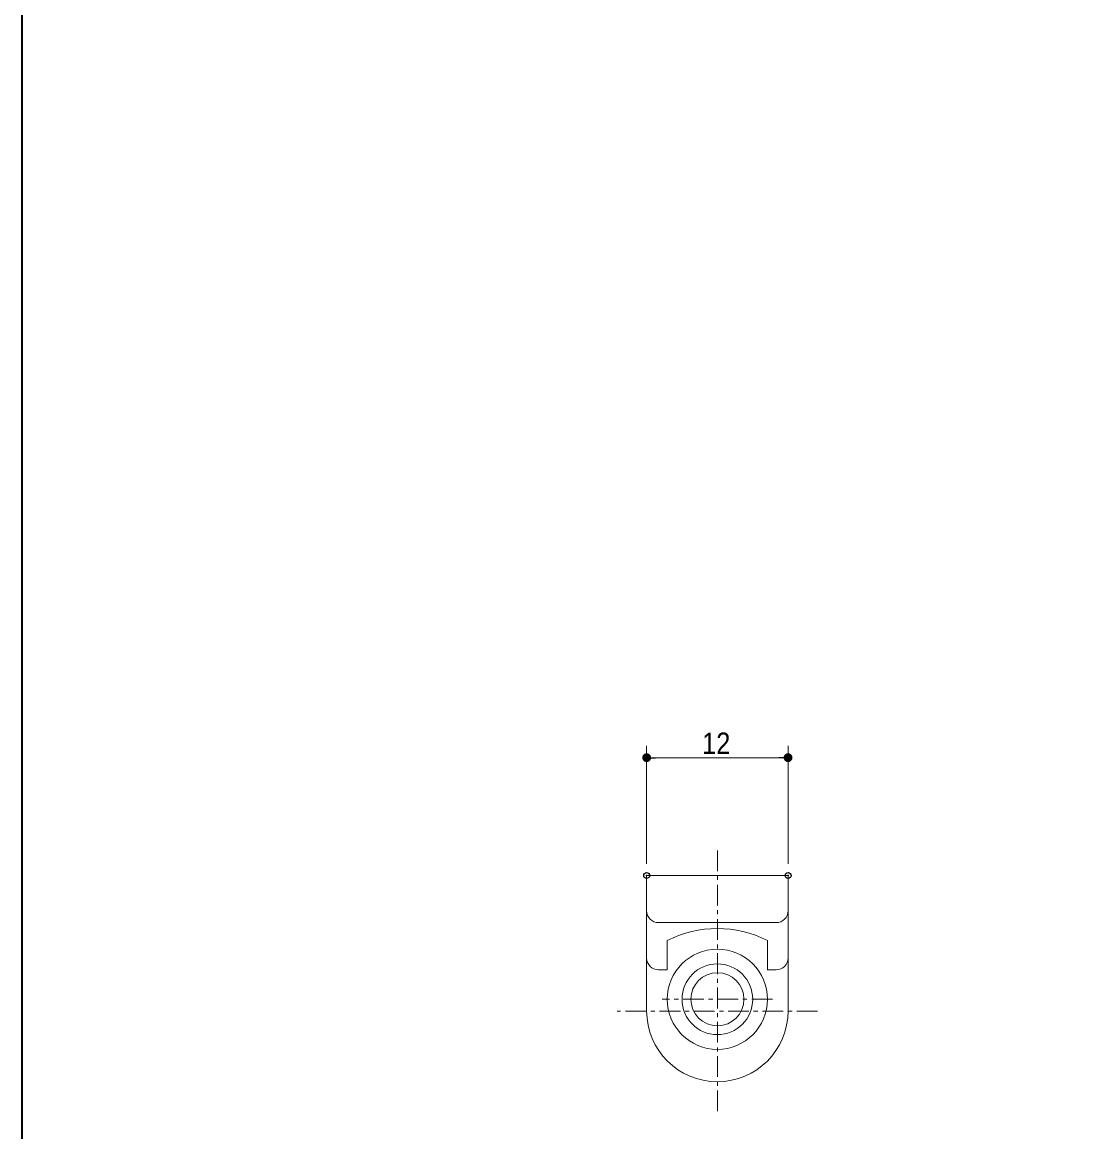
# Model space of a CAD drawing. Units: millimetres on the paper. Extents: x -198 to 198, y -152 to 152.
# Drawn here: x -184.4 to -93.7, y -71.7 to 22.4 of the extents above; entities that cross this region are included whole.
import ezdxf
from ezdxf.enums import TextEntityAlignment as Align

# ---------------------------------------------------------------- set-up
doc = ezdxf.new("R2010")
doc.units = ezdxf.units.MM
doc.header["$PDMODE"] = 32
doc.header["$PDSIZE"] = 0.5
doc.linetypes.add('USER1', pattern=[2.91, 1.76, -0.4, 0.35, -0.4])
for name, color, linetype, lineweight in [('0-0_1図面枠', 7, 'Continuous', 20), ('0-2_3一般', 7, 'Continuous', 15), ('0-3_2寸法-1', 7, 'Continuous', 15), ('0-4_0', 7, 'Continuous', 25)]:
    doc.layers.add(name, color=color, linetype=linetype, lineweight=lineweight)
doc.layers.add('0-5_Defpoints', color=7, linetype='Continuous')
doc.styles.add('ＭＳ Ｐゴシック', font='')
doc.styles.get('ＭＳ Ｐゴシック').set_extended_font_data('MS PGothic')

# ---------------------------------------------------------------- blocks, each defined once
blk = doc.blocks.new('グループ-2')
at = {"layer": '0-0_1図面枠', "lineweight": 35}
blk.add_lwpolyline([(-95, 138.5), (95, 138.5), (95, -138.5), (-95, -138.5)], close=True, dxfattribs=at)
blk = doc.blocks.new('図面枠')
at = {"layer": '0-0_1図面枠'}
blk.add_blockref('グループ-2', (0, 0), dxfattribs=at)
blk = doc.blocks.new('グループ-4')
at = {"layer": '0-2_3一般', "linetype": 'USER1'}
for p, q in [((-36, -70), (-36, -47.5)), ((-31.325, -60.5), (-40.675, -60.5)), ((-27.5, -61.5), (-44.5, -61.5))]:
    blk.add_line(p, q, dxfattribs=at)
at = {"layer": '0-2_3一般'}
for p, q in [((-42, -53), (-42, -50)), ((-42, -50), (-30, -50)), ((-30, -50), (-30, -53)), ((-42, -54), (-42, -53)), ((-30, -53), (-30, -54)), ((-42, -57), (-42, -54)), ((-31, -54), (-41, -54)), ((-30, -54), (-30, -57)), ((-40.25, -58), (-40.25, -55.512)), ((-31.75, -55.512), (-31.75, -58)), ((-42, -61.5), (-42, -57)), ((-30, -57), (-30, -61.5)), ((-41, -58), (-40.25, -58)), ((-31.75, -58), (-31, -58))]:
    blk.add_line(p, q, dxfattribs=at)
for radius in [4.25, 3, 2.25]:
    blk.add_circle((-36, -60.5), radius, dxfattribs=at)
for centre, radius, start, end in [((-41, -53), 1, 180, 270), ((-31, -53), 1, 270, 0), ((-36, -63.931), 9.431, 63.215, 116.785), ((-41, -57), 1, 180, 270), ((-31, -57), 1, 270, 0), ((-36, -61.5), 6, 180, 0)]:
    blk.add_arc(centre, radius, start, end, dxfattribs=at)
blk = doc.blocks.new('_Dot')
at = {"layer": '0-4_0'}
blk.add_line((-0.5, 0), (-1, 0), dxfattribs=at)
for points in [[(0, 0), (-0.5, 0), (-0.496, 0.063)], [(0, 0), (-0.496, -0.063), (-0.5, 0)], [(0, 0), (-0.496, 0.063), (-0.484, 0.124)], [(0, 0), (-0.484, -0.124), (-0.496, -0.063)], [(0, 0), (-0.484, 0.124), (-0.465, 0.184)], [(0, 0), (-0.465, -0.184), (-0.484, -0.124)], [(0, 0), (-0.465, 0.184), (-0.438, 0.241)], [(0, 0), (-0.438, -0.241), (-0.465, -0.184)], [(0, 0), (-0.438, 0.241), (-0.405, 0.294)], [(0, 0), (-0.405, -0.294), (-0.438, -0.241)], [(0, 0), (-0.405, 0.294), (-0.364, 0.342)], [(0, 0), (-0.364, -0.342), (-0.405, -0.294)], [(0, 0), (-0.364, 0.342), (-0.319, 0.385)], [(0, 0), (-0.319, -0.385), (-0.364, -0.342)], [(0, 0), (-0.319, 0.385), (-0.268, 0.422)], [(0, 0), (-0.268, -0.422), (-0.319, -0.385)], [(0, 0), (-0.268, 0.422), (-0.213, 0.452)], [(0, 0), (-0.213, -0.452), (-0.268, -0.422)], [(0, 0), (-0.213, 0.452), (-0.155, 0.476)], [(0, 0), (-0.155, -0.476), (-0.213, -0.452)], [(0, 0), (-0.155, 0.476), (-0.094, 0.491)], [(0, 0), (-0.094, -0.491), (-0.155, -0.476)], [(0, 0), (-0.094, 0.491), (-0.031, 0.499)], [(0, 0), (-0.031, -0.499), (-0.094, -0.491)], [(0, 0), (-0.031, 0.499), (0.031, 0.499)], [(0, 0), (0.031, -0.499), (-0.031, -0.499)], [(0, 0), (0.031, 0.499), (0.094, 0.491)], [(0, 0), (0.094, 0.491), (0.155, 0.476)], [(0, 0), (0.155, 0.476), (0.213, 0.452)], [(0, 0), (0.213, 0.452), (0.268, 0.422)], [(0, 0), (0.268, 0.422), (0.319, 0.385)], [(0, 0), (0.319, 0.385), (0.364, 0.342)], [(0, 0), (0.364, 0.342), (0.405, 0.294)], [(0, 0), (0.405, 0.294), (0.438, 0.241)], [(0, 0), (0.438, 0.241), (0.465, 0.184)], [(0, 0), (0.465, 0.184), (0.484, 0.124)], [(0, 0), (0.484, 0.124), (0.496, 0.063)], [(0, 0), (0.496, 0.063), (0.5, 0)], [(0, 0), (0.094, -0.491), (0.031, -0.499)], [(0, 0), (0.155, -0.476), (0.094, -0.491)], [(0, 0), (0.213, -0.452), (0.155, -0.476)], [(0, 0), (0.268, -0.422), (0.213, -0.452)], [(0, 0), (0.319, -0.385), (0.268, -0.422)], [(0, 0), (0.364, -0.342), (0.319, -0.385)], [(0, 0), (0.405, -0.294), (0.364, -0.342)], [(0, 0), (0.438, -0.241), (0.405, -0.294)], [(0, 0), (0.465, -0.184), (0.438, -0.241)], [(0, 0), (0.484, -0.124), (0.465, -0.184)], [(0, 0), (0.496, -0.063), (0.484, -0.124)], [(0, 0), (0.5, 0), (0.496, -0.063)]]:
    blk.add_solid(points, dxfattribs=at)

msp = doc.modelspace()

# ---------------------------------------------------------------- linework, layer by layer
at = {"layer": '0-3_2寸法-1'}
for p, q in [((-131.375, -49), (-131.375, -39)), ((-119.375, -49), (-119.375, -39)), ((-120.125, -40), (-130.625, -40))]:
    msp.add_line(p, q, dxfattribs=at)
at = {"layer": '0-5_Defpoints'}
for p in [(-131.375, -40), (-131.375, -50), (-119.375, -50)]:
    msp.add_point(p, dxfattribs=at)

# ---------------------------------------------------------------- block references
at = {"layer": '0-0_1図面枠'}
msp.add_blockref('図面枠', (-89.375, 0), dxfattribs=at)
at = {"layer": '0-2_3一般'}
msp.add_blockref('グループ-4', (-89.375, 0), dxfattribs=at)
at = {"layer": '0-3_2寸法-1', "xscale": 0.7503418, "yscale": 0.7503418, "rotation": 180}
msp.add_blockref('_Dot', (-131.375, -40), dxfattribs=at)
at = {"layer": '0-3_2寸法-1', "xscale": 0.7503418, "yscale": 0.7503418}
msp.add_blockref('_Dot', (-119.375, -40), dxfattribs=at)

# ---------------------------------------------------------------- texts
at = {"layer": '0-3_2寸法-1', "style": 'ＭＳ Ｐゴシック', "width": 0.9}
msp.add_text('12', height=1.833, dxfattribs=at).set_placement((-126.671, -40.248), align=Align.BOTTOM_LEFT)

doc.saveas('drawing.dxf')
